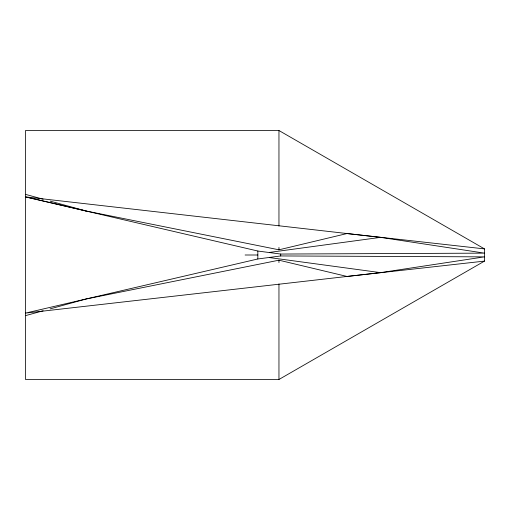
<?xml version="1.0" encoding="UTF-8"?>
<svg xmlns="http://www.w3.org/2000/svg" width="510" height="510" viewBox="0 0 510 510"><rect width="100%" height="100%" fill="white"/><g stroke="black" fill="none" stroke-linecap="round" stroke-linejoin="round"><path stroke-width="0.76" d="M278.957 379.472L484.5 261.101L484.5 248.899L278.957 130.528L25.5 130.528L25.5 379.472L278.957 379.472L278.957 283.955M25.5 315.639L43.146 310.794M50.056 308.894L86.12 298.987L278.957 260.189L346.998 276.452L484.5 261.101M25.5 196.898L257.837 251.028L280.704 254.05L484.5 253.138L380.549 237.36L25.5 196.898L86.12 211.012L278.957 249.811L346.998 233.548L484.5 248.899M257.837 258.972L25.5 313.102L380.549 272.64L484.5 256.861L280.704 255.95L257.837 258.972L257.837 251.028M269.726 252.386L380.549 237.36M245.106 255L257.837 255M269.726 257.614L380.549 272.64M25.5 194.361L43.146 199.206M50.056 201.106L86.12 211.012M280.704 254.05L280.704 255.95M278.957 130.528L278.957 226.045M278.957 247.433L278.957 249.811M278.957 260.189L278.957 262.567"/></g></svg>
